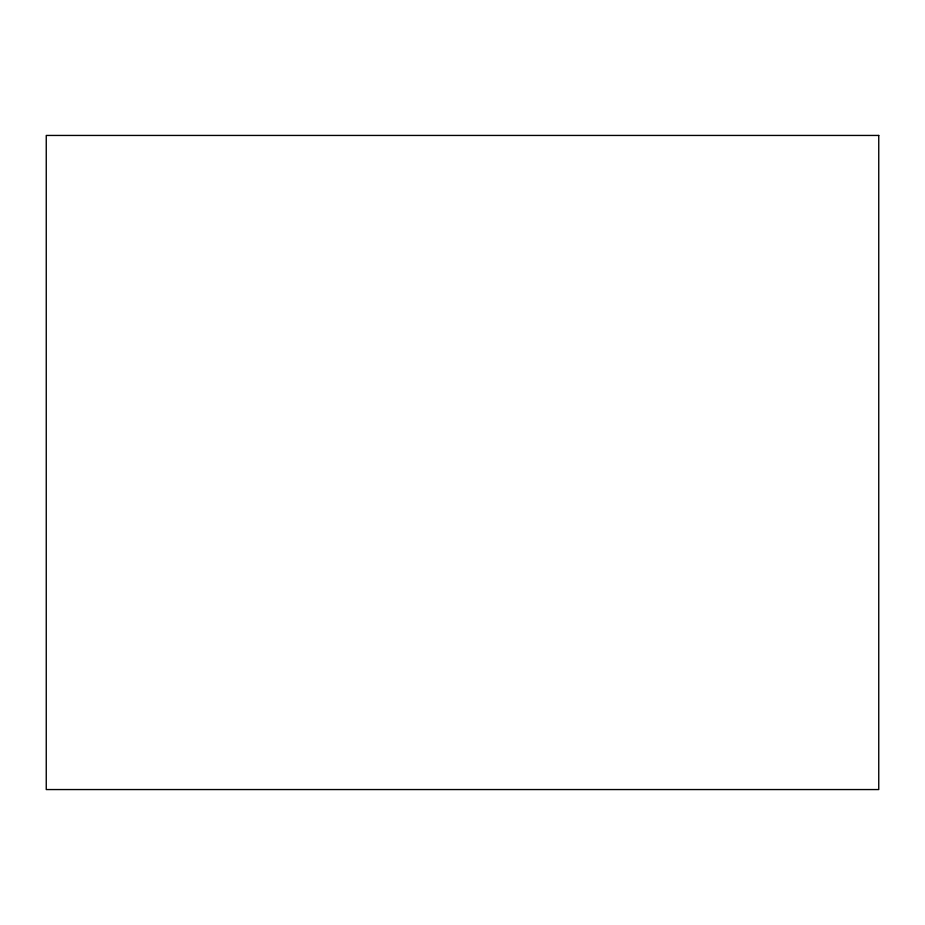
<?xml version="1.0" encoding="UTF-8"?>
<svg xmlns="http://www.w3.org/2000/svg" width="925" height="925" viewBox="0 0 925 925"><rect width="100%" height="100%" fill="white"/><g stroke="black" fill="none" stroke-linecap="round" stroke-linejoin="round"><path stroke-width="1.39" d="M878.75 135.443L46.25 135.443L46.25 789.557L878.75 789.557L878.75 135.443"/></g></svg>
